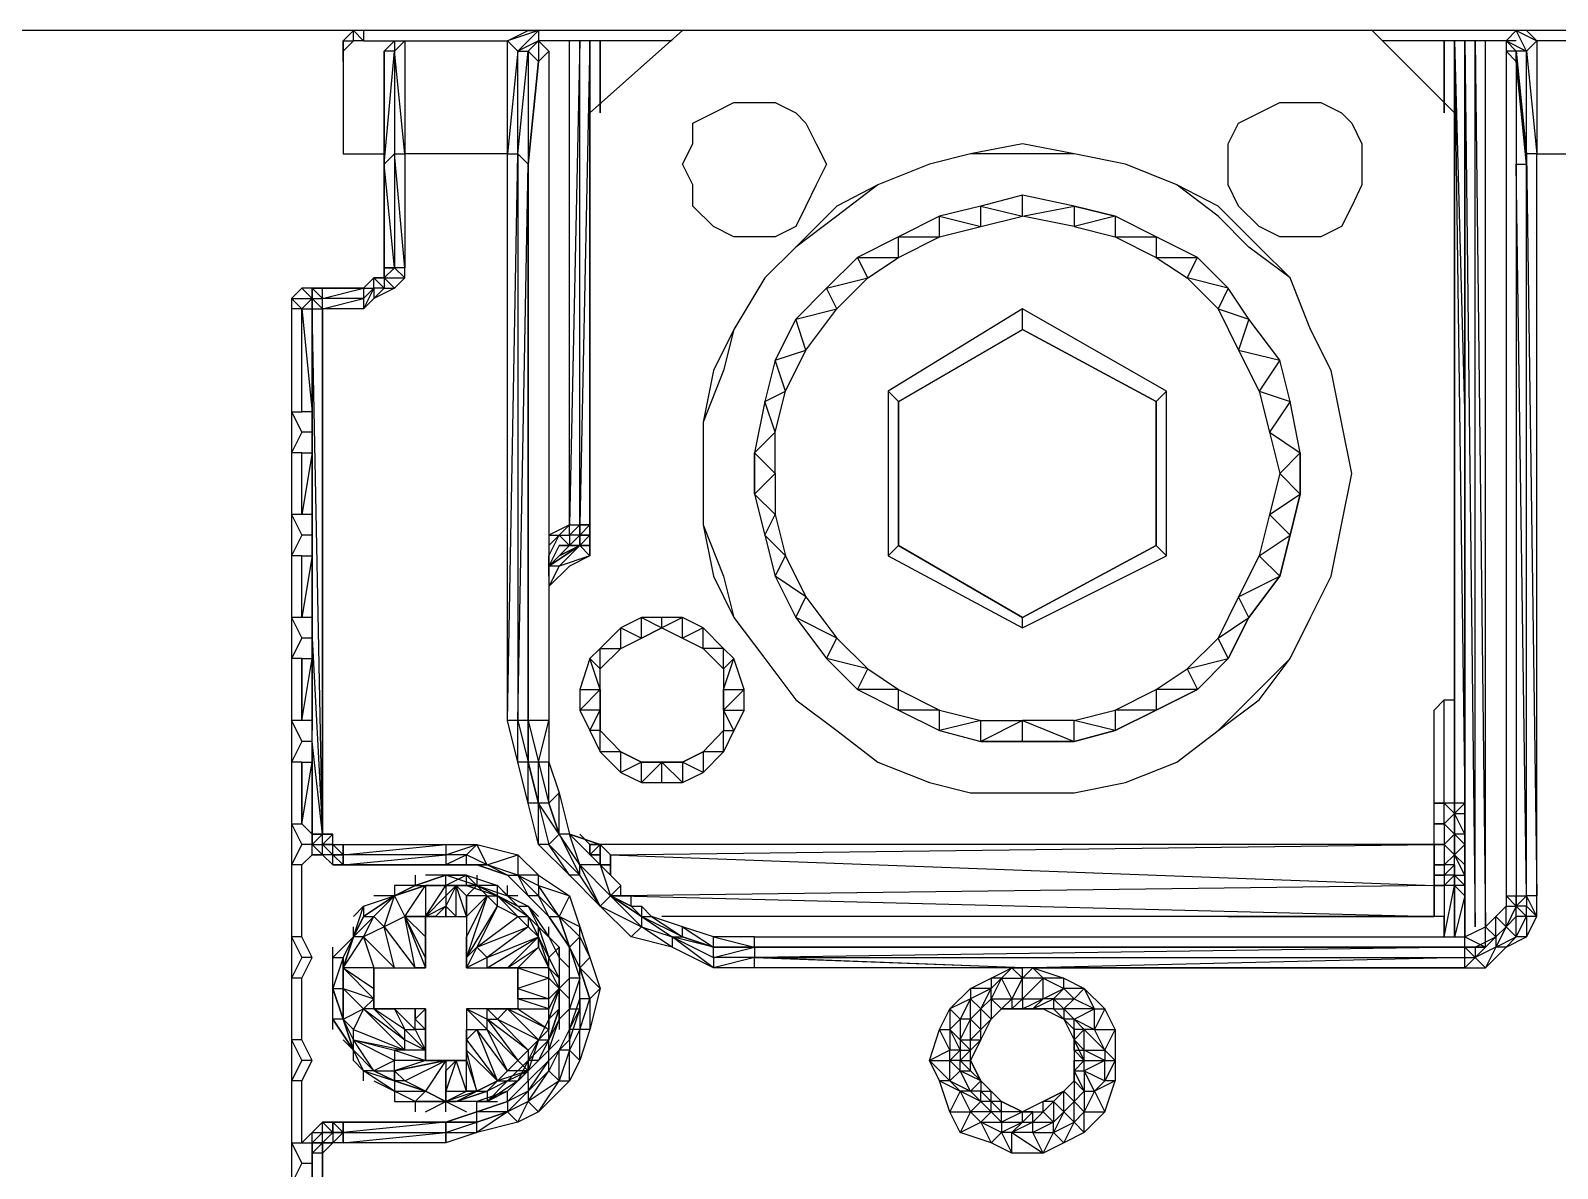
# Model space of a CAD drawing. Header units: millimetres. Extents: x 0 to 3881, y 0 to 2744.
# Drawn here: x 1731.34 to 1767.8, y 2076.06 to 2103.23 of the extents above; entities that cross this region are included whole.
import ezdxf

# ---------------------------------------------------------------- set-up
doc = ezdxf.new("R2010")
doc.units = ezdxf.units.MM

# ---------------------------------------------------------------- blocks, each defined once
blk = doc.blocks.new('A$C147918ED')
at = {"flags": 128}
for points in [[(3.93, 165), (1.719, 165), (1.474, 165), (1.228, 164.754), (1.228, 164.509)], [(5.649, 165), (1.719, 165), (1.719, 164.754), (2.702, 164.754), (5.158, 164.754)], [(7.614, 145.321), (27.279, 144.584), (27.279, 145.567), (27.279, 148.529), (27.279, 148.775), (27.524, 149.02), (27.77, 149.02), (27.77, 163.035), (25.805, 165), (9.334, 165), (7.123, 163.035), (7.123, 152.459), (6.632, 152.213)], [(27.279, 145.567), (27.279, 148.529), (27.279, 148.775), (27.524, 149.02), (27.77, 149.02), (27.77, 163.035), (25.805, 165), (9.334, 165), (7.123, 163.035), (7.123, 152.459), (6.632, 152.213)], [(33.419, 165), (29.489, 165), (29.244, 165), (28.998, 164.754), (28.998, 164.509)], [(29.735, 164.754), (29.489, 165)], [(1.228, 164.509), (1.228, 164.263), (1.228, 162.053), (2.211, 162.053)], [(2.211, 164.509), (2.456, 164.754), (2.702, 164.754)], [(18.927, 138.69), (18.436, 138.444), (17.945, 138.198), (17.194, 138.198), (16.702, 138.444), (15.966, 138.69), (15.72, 139.181), (15.474, 139.918), (15.229, 140.409), (15.474, 141.146), (15.72, 141.637), (16.211, 142.128), (16.702, 142.374), (17.194, 142.62), (11.053, 142.62), (10.071, 142.62), (9.088, 143.111), (8.106, 143.356), (7.369, 144.093), (6.632, 144.83), (5.895, 145.567), (5.649, 146.549), (5.404, 147.532), (5.158, 148.529), (5.158, 162.053), (2.702, 162.053), (2.456, 164.509), (2.702, 164.754), (2.702, 162.053), (2.702, 159.336), (2.456, 162.053), (2.456, 159.336), (2.211, 159.336)], [(2.211, 164.509), (2.211, 164.263)], [(5.158, 162.053), (5.404, 162.053), (5.404, 164.509), (5.649, 164.509), (5.895, 164.754), (5.895, 164.263), (6.141, 164.509), (5.895, 164.754)], [(6.141, 164.509), (6.141, 148.529), (6.141, 147.532), (6.386, 146.795), (6.632, 145.813), (7.369, 145.076), (6.878, 145.076), (6.632, 145.813), (6.386, 145.813), (6.386, 146.795), (6.141, 146.549), (6.141, 147.532), (5.895, 147.532), (6.141, 148.529), (5.649, 148.529), (5.895, 147.532), (5.649, 147.532), (5.895, 146.549), (5.895, 147.532), (6.141, 146.549), (5.895, 146.549), (6.141, 145.567), (6.386, 145.813), (6.141, 146.549), (6.386, 145.813), (5.895, 146.549), (6.141, 145.567), (5.895, 145.567), (5.895, 146.549), (5.649, 147.532)], [(5.895, 164.263), (5.649, 164.509)], [(9.088, 164.754), (7.369, 164.754), (7.123, 164.754), (6.878, 164.754), (6.632, 164.754), (5.895, 164.754)], [(6.386, 152.95), (6.632, 152.95), (6.632, 153.196), (6.632, 164.754)], [(7.369, 163.281), (7.369, 164.754), (7.369, 163.035)], [(29.244, 164.754), (28.507, 164.754), (28.261, 164.754), (28.015, 164.754), (27.77, 164.754), (27.524, 164.754), (26.05, 164.754)], [(27.77, 149.02), (27.77, 146.549), (27.524, 146.549), (27.77, 146.304), (27.77, 146.549), (27.77, 164.754), (28.015, 155.652)], [(27.77, 161.07), (27.77, 164.754), (27.77, 146.549), (27.77, 149.02)], [(28.015, 164.754), (28.261, 143.602), (28.261, 164.754), (28.507, 143.602), (28.507, 164.754)], [(28.015, 155.652), (28.015, 164.754)], [(29.244, 164.263), (28.998, 164.509), (28.998, 144.339), (29.244, 144.339), (29.489, 144.339), (29.244, 161.807), (29.489, 161.807), (29.244, 164.263), (29.244, 161.807), (29.244, 144.339)], [(29.244, 164.263), (29.244, 164.509), (28.998, 164.509)], [(1.228, 164.263), (1.228, 162.053), (2.211, 162.053)], [(2.456, 162.053), (2.702, 162.053)], [(5.649, 147.532), (5.895, 146.549), (5.649, 146.549), (5.649, 147.532), (5.649, 148.529), (5.404, 148.529), (5.649, 147.532), (5.404, 147.532), (5.404, 148.529), (5.158, 148.529), (5.404, 162.053), (5.404, 148.529), (5.649, 161.807), (5.649, 148.529), (5.649, 161.807)], [(9.825, 153.196), (10.316, 151.968), (10.562, 150.985), (11.299, 150.003), (12.036, 149.02), (13.018, 148.283), (14.001, 147.532), (15.229, 147.041), (16.211, 146.795), (17.454, 146.795), (18.682, 146.795), (19.91, 147.041), (21.138, 147.532), (22.121, 148.283), (22.857, 149.02), (23.84, 150.003), (24.331, 150.985), (24.822, 151.968), (25.068, 153.196), (25.314, 154.424), (25.068, 155.652), (24.822, 156.88), (24.331, 157.863), (23.84, 159.091), (22.857, 159.827), (22.121, 160.564), (21.138, 161.316), (19.91, 161.807), (18.682, 162.053), (17.454, 162.053), (16.211, 162.053), (15.229, 161.807), (14.001, 161.316), (13.018, 160.564), (12.036, 159.827), (11.299, 159.091), (10.562, 157.863), (10.316, 156.88), (9.825, 155.652)], [(29.735, 143.848), (29.735, 144.339), (29.735, 162.053)], [(2.211, 159.091), (2.456, 159.336), (2.211, 161.807)], [(28.015, 142.865), (28.261, 142.865), (28.015, 142.62), (28.507, 142.62), (28.998, 143.111), (29.489, 143.356), (29.735, 143.848), (29.489, 143.848), (29.489, 144.093), (29.244, 144.093), (29.489, 144.339), (29.489, 161.807)], [(18.682, 160.81), (19.664, 160.564), (18.682, 160.319), (19.664, 160.073), (20.647, 159.582), (21.384, 159.091), (21.629, 159.582), (22.366, 158.845), (21.384, 159.091), (22.121, 158.354), (22.612, 157.371), (23.103, 156.389), (23.349, 155.406), (23.594, 154.424), (23.349, 153.441), (23.103, 152.459), (22.612, 151.476), (22.121, 150.494), (21.384, 149.757), (22.366, 150.003), (22.121, 150.494), (22.857, 150.985), (22.612, 151.476), (23.594, 151.968), (23.103, 152.459), (23.84, 152.95), (23.349, 153.441), (24.086, 153.933), (23.594, 154.424), (24.086, 154.915), (24.086, 153.933), (23.84, 152.95), (23.594, 151.968), (22.857, 150.985), (22.366, 150.003), (21.629, 149.266), (20.647, 148.775), (19.664, 148.283), (18.682, 148.023), (17.454, 148.023), (16.457, 148.023)], [(18.682, 160.81), (17.454, 161.07)], [(11.053, 153.933), (11.053, 154.915), (11.544, 154.424), (11.544, 155.406), (11.79, 156.389), (12.281, 157.371), (13.018, 158.354), (13.755, 159.091), (14.492, 159.582), (15.474, 160.073), (16.457, 160.319), (17.454, 160.564)], [(0.737, 158.354), (0.737, 158.599), (0.737, 158.845), (1.719, 158.845), (1.965, 159.091), (2.211, 159.091), (2.211, 159.336)], [(7.123, 159.582), (7.123, 153.196), (7.123, 152.95)], [(1.719, 158.845), (1.965, 158.845), (1.965, 158.599), (2.211, 158.845), (1.965, 159.091), (2.211, 159.091), (1.965, 159.091), (2.211, 159.091), (2.211, 158.845), (2.456, 158.845), (1.965, 158.599), (1.719, 158.354)], [(2.211, 159.091), (2.211, 158.845), (1.965, 158.845), (1.965, 159.091)], [(0.491, 158.845), (0.246, 158.845), (0, 158.599), (0, 158.354), (0, 136.479)], [(0.491, 158.354), (0.491, 155.898), (0.246, 155.898), (0.246, 158.354), (0.491, 155.898), (0.491, 158.354), (0.737, 158.354), (0.491, 158.599), (0.491, 158.845), (0.491, 158.599), (0.491, 158.845), (0.737, 158.845)], [(0.491, 158.599), (0.737, 158.599), (0.491, 158.845)], [(1.719, 158.599), (1.965, 158.845), (1.719, 158.354)], [(0, 158.354), (0, 155.898), (0.246, 155.406), (0, 154.915), (0, 153.441), (0.246, 152.95), (0, 152.459), (0, 150.985), (0.246, 150.494), (0, 150.003), (0, 148.529), (0.246, 148.023), (0, 147.532), (0, 146.058), (0.246, 145.567), (0, 145.076), (0, 143.356), (0.246, 142.865), (0, 142.374), (0, 140.9), (0.246, 140.409), (0, 139.918), (0, 138.444), (0.246, 137.953), (0, 137.461)], [(0, 155.898), (0.246, 155.898), (0.246, 158.354), (0, 158.354)], [(0.491, 155.406), (0.491, 158.354), (0.491, 152.95), (0.491, 155.406), (0.491, 153.196)], [(20.892, 152.459), (20.892, 156.389), (17.454, 158.354), (14.246, 156.389), (14.246, 152.459), (17.454, 150.739), (20.892, 152.459), (20.647, 152.704), (17.454, 150.985)], [(20.647, 156.143), (17.454, 157.863), (17.454, 158.354)], [(14.492, 156.143), (17.454, 157.863), (20.647, 156.143)], [(14.246, 152.459), (14.492, 152.704), (14.492, 156.143), (14.246, 156.389)], [(17.454, 150.739), (17.454, 150.985), (14.492, 152.704), (14.492, 156.143), (14.492, 152.704), (17.454, 150.985), (20.647, 152.704)], [(20.647, 156.143), (20.892, 156.389)], [(0.491, 155.406), (0.491, 155.652), (0.491, 155.898)], [(0.246, 154.915), (0.491, 154.915), (0.491, 155.161), (0.491, 155.406), (0.246, 155.406)], [(9.825, 155.652), (9.825, 154.424), (9.825, 153.196)], [(0.246, 153.441), (0.246, 154.915), (0, 154.915)], [(0.491, 153.441), (0.491, 154.915), (0.246, 153.441), (0.246, 154.915)], [(24.086, 153.933), (24.086, 154.915)], [(11.053, 153.933), (11.299, 152.95)], [(0.491, 152.95), (0.491, 153.196), (0.491, 153.441), (0.246, 153.441), (0, 153.441)], [(6.878, 152.704), (7.123, 152.95), (7.123, 153.196)], [(0.491, 150.003), (0.491, 148.283), (0.491, 150.494), (0.491, 152.95), (0.491, 150.739), (0.491, 152.704), (0.491, 150.985), (0.491, 152.459), (0.246, 150.985), (0.246, 152.459)], [(0.246, 152.459), (0.491, 152.459), (0.491, 152.704), (0.491, 152.95), (0.246, 152.95)], [(6.878, 152.704), (7.123, 152.704), (7.123, 152.95), (6.878, 152.704), (7.123, 152.459), (6.386, 152.213), (6.141, 151.722)], [(6.878, 152.704), (6.878, 152.95), (6.632, 152.704), (6.878, 152.704), (6.386, 152.704), (6.632, 152.704), (6.141, 152.213), (6.141, 152.459), (6.386, 152.95)], [(6.878, 152.704), (6.386, 152.459), (6.878, 152.704), (6.386, 152.704), (6.141, 152.213), (6.141, 152.459), (6.386, 152.95), (6.141, 152.704)], [(6.878, 152.704), (6.878, 152.95), (6.632, 152.95), (6.632, 152.704), (6.386, 152.95)], [(11.299, 152.95), (11.544, 151.968)], [(0.246, 150.985), (0.246, 152.459), (0, 152.459)], [(11.544, 151.968), (12.036, 150.985)], [(0.491, 147.778), (0.491, 145.813), (0.491, 148.023), (0.491, 150.494), (0.491, 150.739), (0.491, 150.985), (0.246, 150.985), (0, 150.985)], [(10.807, 148.775), (10.807, 149.266), (10.316, 148.775), (10.316, 149.266), (10.807, 149.266), (10.562, 150.003), (10.316, 150.248), (9.825, 150.739), (9.334, 150.985), (8.843, 150.985), (8.351, 150.985), (7.86, 150.739), (7.369, 150.248), (7.123, 150.003), (6.878, 149.266), (6.878, 148.775), (7.123, 148.283), (7.369, 147.778), (7.86, 147.286), (8.351, 147.041), (8.843, 147.041), (9.334, 147.041), (9.825, 147.286), (9.334, 147.532), (9.825, 147.778), (9.825, 147.286), (10.316, 147.778), (9.825, 147.778), (10.316, 148.283)], [(8.843, 150.739), (8.843, 150.985)], [(12.036, 150.985), (12.772, 150.003)], [(6.878, 149.266), (7.369, 149.266), (7.123, 150.003), (7.369, 149.757), (7.369, 150.248), (7.86, 150.248), (7.86, 150.739), (8.351, 150.494)], [(0.246, 150.003), (0.491, 150.003), (0.491, 150.248), (0.491, 150.494), (0.246, 150.494)], [(0.246, 150.003), (0.246, 148.529), (0.491, 150.003), (0.491, 148.529), (0.491, 150.003), (0.491, 148.283), (0.491, 150.248)], [(7.369, 149.266), (7.369, 149.757), (7.86, 150.248), (8.351, 150.494)], [(0.246, 148.529), (0.246, 150.003), (0, 150.003)], [(12.772, 150.003), (13.509, 149.266)], [(13.509, 149.266), (14.492, 148.775)], [(10.316, 148.775), (10.316, 148.283)], [(14.492, 148.775), (15.474, 148.283)], [(27.524, 146.549), (27.524, 149.02)], [(0.491, 145.813), (0.737, 145.813), (0.491, 148.023), (0.491, 148.283), (0.491, 148.529), (0.246, 148.529), (0, 148.529)], [(17.454, 148.023), (17.454, 148.529)], [(15.474, 148.283), (16.457, 148.023)], [(0.246, 147.532), (0.491, 147.532), (0.491, 147.778), (0.491, 148.023), (0.246, 148.023)], [(0.246, 146.058), (0.246, 147.532), (0, 147.532)], [(0.246, 147.532), (0.246, 146.058), (0.491, 147.532)], [(8.843, 147.041), (8.843, 147.532)], [(27.279, 146.058), (27.524, 146.058), (27.279, 146.058), (27.524, 146.058), (27.524, 146.549), (27.279, 146.549)], [(27.524, 146.058), (27.524, 145.567), (27.279, 145.567), (27.524, 145.567), (27.524, 145.076), (27.279, 145.076), (27.524, 145.076), (27.524, 144.83), (27.279, 144.83), (27.524, 144.83), (27.524, 144.584), (27.279, 144.584), (27.524, 144.584), (27.77, 144.83), (27.524, 144.83), (27.77, 145.076), (27.524, 145.076), (27.77, 145.321), (27.524, 145.567), (27.77, 145.813), (27.524, 146.058), (27.77, 146.304), (27.77, 145.813), (27.77, 145.321), (28.015, 145.567), (28.015, 145.813), (27.77, 146.304), (28.015, 146.304), (28.015, 146.549), (28.015, 146.304), (28.015, 145.813), (27.77, 145.813), (28.015, 145.567), (28.015, 145.076)], [(27.77, 144.584), (27.77, 144.83), (27.77, 145.321), (27.77, 145.813), (27.77, 146.304), (27.77, 146.549), (27.77, 146.304), (28.015, 146.549)], [(0, 146.058), (0.246, 146.058), (0.491, 145.813), (0.491, 145.567), (0.737, 145.567), (0.737, 145.813), (0.491, 145.813)], [(0.246, 143.356), (0.246, 145.076), (0.491, 145.321), (0.491, 145.567), (0.246, 145.567)], [(0.491, 145.813), (0.737, 145.813)], [(0.737, 145.321), (0.737, 145.567)], [(0.983, 145.321), (1.228, 145.076), (0.983, 145.076), (1.228, 145.076), (0.983, 145.321), (0.737, 145.567)], [(0.737, 145.567), (0.983, 145.567), (1.228, 145.567), (3.684, 145.567), (4.421, 145.567), (5.404, 145.321), (5.895, 144.83), (6.632, 144.339), (6.878, 143.602), (7.123, 142.865), (7.369, 142.128), (7.123, 141.146), (6.878, 140.409), (6.878, 141.146), (6.632, 140.655), (6.386, 140.655), (6.632, 141.146), (6.632, 140.655), (6.878, 140.409), (6.632, 139.918), (5.895, 139.181), (5.404, 138.935), (4.421, 138.69), (3.684, 138.444), (1.228, 138.444), (0.983, 138.444), (0.737, 138.444)], [(0.983, 145.567), (0.983, 145.813)], [(1.228, 145.076), (1.228, 145.321), (0.983, 145.567)], [(1.228, 145.321), (1.228, 145.567)], [(4.667, 145.076), (4.421, 145.567)], [(8.351, 143.848), (7.614, 144.339), (6.878, 145.076), (6.386, 145.813)], [(7.369, 145.567), (6.632, 145.813), (7.369, 145.567), (7.614, 145.321)], [(7.123, 145.567), (6.878, 145.813)], [(7.123, 145.567), (7.369, 145.567)], [(7.369, 145.567), (7.123, 145.567), (7.369, 145.567), (7.123, 145.321)], [(7.369, 145.076), (7.369, 145.321), (7.123, 145.321), (7.369, 145.321), (7.369, 145.567)], [(0.983, 145.076), (0.737, 145.321)], [(4.176, 145.076), (4.176, 145.321), (3.684, 145.076)], [(4.667, 145.076), (4.176, 145.321)], [(27.77, 144.83), (27.77, 145.076), (27.77, 145.321)], [(0.246, 145.076), (0, 145.076)], [(2.948, 144.83), (2.948, 144.584), (3.684, 144.83), (3.193, 144.83)], [(4.421, 144.83), (4.421, 144.584), (3.684, 144.83), (4.176, 144.83), (4.421, 144.584)], [(4.176, 144.83), (3.684, 144.83), (4.176, 144.83), (3.684, 144.584), (4.176, 144.584), (4.176, 144.83), (4.913, 144.584), (4.421, 144.584), (5.158, 144.339), (5.158, 144.584)], [(3.684, 138.935), (4.421, 139.181), (5.158, 139.426), (5.649, 139.918), (6.141, 140.409), (6.632, 140.9), (6.632, 141.637), (6.632, 142.374), (6.632, 143.111), (6.141, 143.848), (5.649, 144.339), (5.158, 144.83)], [(6.878, 143.356), (7.123, 142.865), (6.878, 142.62), (7.123, 141.883), (6.878, 142.62), (7.369, 142.128), (7.123, 141.883), (7.123, 141.146), (6.878, 141.146), (7.123, 141.883), (6.878, 141.883), (6.878, 142.62), (6.878, 143.356), (6.878, 143.602), (6.386, 143.848), (6.632, 143.111), (6.141, 143.848), (6.386, 143.848), (5.895, 144.339), (6.386, 143.848), (5.895, 144.584), (5.895, 144.83), (5.404, 144.83), (5.649, 144.339), (5.158, 144.83), (5.404, 144.83), (4.667, 145.076)], [(6.141, 140.163), (6.386, 139.918), (6.632, 139.918), (6.632, 140.655), (6.386, 139.918), (6.386, 140.655), (6.141, 140.163), (6.141, 140.409), (6.386, 140.655), (6.632, 140.9), (6.632, 141.146), (6.878, 141.637), (6.878, 141.883), (6.878, 142.374), (6.632, 142.374), (6.632, 143.111), (6.141, 143.848), (5.649, 144.339), (5.158, 144.83)], [(7.369, 144.093), (6.878, 144.83)], [(1.719, 143.356), (2.456, 142.62), (2.948, 142.62), (2.702, 143.848), (3.193, 144.584), (3.193, 143.848), (2.702, 143.848), (3.193, 143.848), (3.193, 143.356)], [(3.193, 143.848), (3.684, 144.339), (3.684, 144.093), (3.684, 143.848), (3.93, 143.848), (4.176, 143.848), (3.93, 144.584), (4.176, 144.339), (4.176, 143.848), (4.176, 144.339), (4.421, 144.584), (4.667, 144.339), (4.913, 144.339), (5.649, 143.848), (5.404, 144.093)], [(3.193, 143.848), (3.684, 144.584), (3.684, 144.339), (3.93, 144.584)], [(3.684, 144.584), (3.93, 144.584), (4.421, 144.584)], [(4.913, 144.584), (4.421, 144.584)], [(5.895, 144.584), (6.632, 144.339), (6.386, 143.848)], [(7.86, 144.339), (7.86, 144.584)], [(28.015, 144.584), (27.77, 144.584)], [(28.015, 144.339), (27.77, 144.584)], [(1.228, 143.111), (1.474, 143.356), (1.719, 144.093), (1.474, 143.848)], [(1.719, 144.093), (2.456, 144.339), (1.965, 144.339)], [(1.719, 143.356), (1.965, 142.62), (2.456, 142.62), (2.211, 143.602), (2.456, 144.339), (2.702, 143.848), (2.211, 143.602), (2.948, 142.62)], [(3.439, 143.848), (3.684, 143.848), (3.684, 144.093)], [(4.421, 143.111), (4.176, 142.865), (4.421, 143.111), (4.176, 142.62), (4.176, 142.865), (4.913, 144.093), (4.667, 144.339), (4.176, 142.865), (4.176, 143.356), (4.667, 144.339), (4.176, 143.848), (4.176, 143.356)], [(4.667, 144.339), (4.176, 144.339)], [(4.913, 144.093), (4.913, 144.339), (5.404, 143.848), (5.649, 143.848), (5.649, 143.602), (5.895, 143.356), (5.895, 143.111), (6.141, 142.62)], [(5.404, 144.339), (5.158, 144.339), (5.649, 144.093), (5.895, 143.848)], [(5.404, 144.093), (5.895, 143.602), (5.649, 143.848), (5.895, 143.356), (5.895, 143.602), (6.141, 143.356), (6.386, 143.111), (6.386, 142.865), (6.386, 142.374), (6.386, 142.128), (6.386, 141.637), (6.141, 140.9), (6.386, 141.637), (6.141, 141.391), (6.141, 141.146), (5.895, 140.9), (5.649, 140.655), (5.649, 140.163), (5.404, 140.409)], [(5.649, 144.093), (6.141, 143.356), (6.141, 143.602)], [(8.351, 143.848), (8.106, 144.093), (7.614, 144.339)], [(8.351, 143.848), (8.597, 143.848), (8.351, 144.093)], [(28.015, 143.356), (28.015, 144.339), (27.77, 143.356)], [(29.244, 143.848), (29.244, 144.093), (29.244, 144.339), (29.244, 144.093), (28.998, 143.602), (28.752, 143.356), (28.507, 143.111)], [(1.965, 141.637), (1.965, 141.883), (1.965, 142.128), (1.965, 142.62), (2.456, 142.62), (2.948, 142.62), (3.193, 142.62), (3.193, 143.848), (3.439, 143.848), (3.684, 143.848), (3.93, 143.848), (4.176, 143.848), (4.176, 143.356), (4.176, 142.865), (4.176, 142.62), (4.667, 142.62), (5.158, 142.62), (5.404, 142.62), (5.404, 142.128), (5.404, 141.883), (5.404, 141.637), (5.158, 141.637), (4.667, 141.637), (4.176, 141.637), (4.176, 141.146)], [(3.193, 142.62), (3.193, 142.865), (3.193, 143.356), (3.193, 143.848), (3.193, 142.62), (3.193, 142.865), (3.193, 143.356), (2.702, 143.848)], [(6.141, 141.637), (6.141, 141.883), (5.404, 141.883), (5.404, 142.128), (6.141, 141.883), (6.141, 142.374), (5.404, 142.128), (5.404, 142.62), (6.141, 142.374), (6.141, 142.62), (5.895, 143.111), (5.404, 142.62), (5.158, 142.62), (5.895, 143.111), (5.895, 143.356), (5.158, 142.62), (4.667, 142.62), (5.895, 143.356), (5.649, 143.602), (5.404, 143.848)], [(6.141, 143.848), (6.632, 143.111)], [(27.524, 143.848), (8.843, 143.848)], [(11.053, 143.356), (10.071, 143.356), (9.334, 143.602), (10.071, 143.111), (10.071, 143.356), (11.053, 143.111), (11.053, 143.356), (14.983, 143.356), (15.229, 143.356), (15.474, 143.356), (15.72, 143.356), (16.211, 143.356), (16.457, 143.356), (18.436, 143.356), (18.927, 143.356), (19.419, 143.356), (19.664, 143.356), (19.91, 143.356), (27.033, 143.356), (28.015, 143.356), (28.507, 143.602), (28.752, 143.848)], [(22.366, 143.848), (27.279, 143.848)], [(28.015, 143.111), (28.015, 143.356), (28.507, 143.111), (28.507, 143.602), (28.752, 143.356), (28.752, 143.848)], [(28.752, 143.356), (28.998, 143.602), (28.752, 143.111), (29.244, 143.356), (29.244, 143.848), (28.998, 143.602), (29.244, 143.356), (28.998, 143.111), (28.752, 143.111), (28.261, 142.865)], [(0.491, 142.865), (0.246, 143.356), (0, 143.356)], [(0.983, 142.62), (0.983, 142.865), (1.474, 143.356), (1.474, 143.602)], [(1.228, 142.128), (1.228, 142.62), (1.228, 142.865), (1.474, 143.356)], [(1.474, 143.356), (1.228, 142.62)], [(1.228, 142.62), (1.719, 143.356), (1.474, 143.356)], [(4.421, 143.111), (5.649, 143.602), (4.667, 142.865)], [(4.667, 142.62), (4.667, 142.865), (5.895, 143.356)], [(28.261, 143.111), (28.752, 143.356), (28.507, 143.111)], [(0.983, 141.883), (0.983, 142.128), (0.983, 142.865), (0.983, 143.111)], [(4.667, 142.865), (4.421, 143.111)], [(6.386, 143.111), (6.386, 142.374), (6.141, 142.865), (6.386, 142.374), (6.141, 142.62), (5.404, 142.62)], [(0.246, 142.374), (0.491, 142.865), (0.246, 142.865)], [(1.965, 141.883), (1.965, 141.637), (1.965, 141.883), (1.965, 142.128), (1.965, 142.62), (1.228, 142.62)], [(6.632, 142.62), (6.386, 142.865), (6.386, 142.128), (6.632, 142.374)], [(17.194, 142.62), (17.454, 142.62), (11.053, 142.62), (11.053, 142.865), (10.071, 142.62)], [(16.948, 141.637), (17.194, 141.883), (16.948, 142.374), (17.454, 142.374), (17.194, 141.883), (17.454, 141.883), (17.454, 141.637), (17.194, 141.637), (17.454, 141.883), (17.454, 142.374), (17.194, 142.62), (16.948, 142.374), (16.702, 141.883), (16.702, 142.128), (16.948, 142.374), (16.702, 142.374), (16.702, 142.128), (16.211, 142.128), (16.211, 141.883), (15.72, 141.637), (15.72, 141.146), (15.966, 140.655), (15.966, 140.409), (15.72, 140.409), (15.966, 140.655), (15.72, 140.655)], [(17.454, 142.374), (17.454, 142.62)], [(28.015, 142.865), (17.699, 142.62), (18.436, 142.374), (18.927, 142.128), (19.419, 141.637)], [(17.945, 142.374), (17.699, 142.62)], [(28.015, 142.62), (28.015, 142.865)], [(0.246, 140.9), (0.246, 142.374), (0, 142.374)], [(1.965, 139.918), (2.456, 139.672), (1.719, 140.163), (1.474, 140.655), (0.983, 141.391), (0.983, 142.128), (0.983, 142.374)], [(6.141, 141.883), (6.386, 142.128), (6.141, 141.391), (6.141, 141.637), (6.386, 142.128)], [(6.632, 141.637), (6.386, 141.391), (6.386, 142.128), (6.632, 141.883)], [(16.211, 140.655), (16.211, 140.9), (16.211, 141.391), (16.211, 141.883), (15.966, 141.391), (15.966, 140.9), (16.211, 140.9), (16.457, 140.9), (16.211, 140.409), (16.211, 140.655), (16.457, 140.9), (16.457, 141.146), (16.457, 141.637), (16.702, 142.128), (16.211, 141.883), (16.457, 141.637), (16.211, 141.391), (16.457, 141.146), (16.211, 140.9)], [(18.682, 141.883), (19.173, 141.637), (18.436, 141.637), (18.682, 141.391), (18.436, 141.391), (18.682, 141.146), (18.682, 141.391), (19.173, 141.637), (18.927, 142.128)], [(0.983, 141.146), (0.983, 141.391), (0.983, 141.637)], [(1.474, 140.9), (2.702, 140.655), (1.719, 141.637)], [(2.702, 140.9), (3.193, 140.655), (2.702, 140.655), (2.702, 140.9), (2.702, 141.146), (1.965, 141.637), (2.456, 141.637), (2.702, 141.146), (2.948, 141.146), (3.193, 140.655), (2.702, 141.146)], [(3.193, 140.409), (3.193, 140.655), (3.193, 141.146), (3.193, 141.637), (2.948, 141.637), (2.456, 141.637), (1.965, 141.637)], [(3.193, 140.655), (3.193, 141.146), (2.948, 141.146), (2.948, 141.391), (3.193, 141.146), (3.193, 141.637), (3.193, 140.409), (3.193, 140.655), (2.456, 140.655)], [(3.193, 141.637), (3.193, 140.409), (3.439, 140.409), (3.684, 140.409), (3.93, 140.409), (4.176, 140.409), (4.176, 140.655)], [(4.667, 141.391), (4.913, 141.391), (4.667, 141.637), (5.158, 141.637), (4.913, 141.391)], [(5.158, 141.637), (5.404, 141.637), (6.141, 141.146), (6.141, 141.637)], [(6.878, 141.637), (6.632, 140.9), (6.141, 140.409)], [(15.72, 141.637), (15.966, 141.391), (15.72, 141.146), (15.966, 140.9), (15.966, 140.655), (16.211, 140.655), (15.966, 140.9), (16.211, 141.391), (15.966, 141.391)], [(17.454, 141.637), (17.945, 141.637), (17.699, 141.637)], [(18.927, 140.409), (18.927, 140.655), (18.927, 141.146), (18.682, 141.391), (19.173, 141.146), (19.173, 141.637), (19.419, 141.637), (19.173, 141.146), (19.664, 141.146), (19.664, 140.409), (19.419, 139.918)], [(18.682, 140.163), (18.927, 140.409), (19.419, 140.409), (19.664, 140.409), (19.419, 140.655), (19.664, 141.146), (19.419, 141.637)], [(1.474, 140.655), (1.474, 140.9), (1.228, 141.391)], [(3.684, 139.426), (3.193, 139.672), (2.456, 139.918), (1.965, 140.163), (1.474, 140.9), (1.474, 141.146), (2.702, 140.655), (2.456, 140.655), (3.193, 140.409), (2.456, 140.409)], [(4.176, 140.655), (4.176, 140.9), (4.913, 139.918), (4.421, 141.146), (4.667, 141.146)], [(5.895, 140.409), (6.141, 140.655), (6.141, 140.9), (6.141, 141.391), (5.895, 140.9), (6.141, 140.9), (5.649, 140.409), (5.895, 140.9), (5.649, 140.163), (5.158, 140.163), (4.913, 139.918), (5.158, 140.163), (4.421, 141.146)], [(4.667, 141.146), (4.667, 141.391)], [(6.386, 140.9), (6.141, 140.655), (6.386, 141.391), (6.386, 141.146)], [(16.457, 140.9), (16.702, 141.391), (16.457, 141.146), (16.702, 141.391)], [(18.436, 141.391), (18.682, 140.9), (18.682, 141.146)], [(0.491, 140.409), (0.246, 140.9), (0, 140.9)], [(1.719, 139.918), (1.719, 140.163), (1.474, 140.409), (1.474, 140.655), (1.228, 140.9)], [(18.682, 140.655), (18.682, 140.9)], [(0.246, 139.918), (0.491, 140.409), (0.246, 140.409)], [(3.684, 140.409), (2.456, 140.163), (3.684, 140.409), (3.193, 140.409), (2.456, 140.163), (2.456, 139.918)], [(5.649, 139.918), (5.649, 140.163), (5.158, 139.672), (5.404, 139.918), (4.667, 139.426), (5.158, 139.918), (5.404, 139.918), (5.158, 139.672), (4.667, 139.426), (3.93, 139.426), (4.667, 139.672), (4.667, 139.426), (4.421, 139.426), (3.93, 139.426), (3.684, 139.426), (4.176, 139.672), (4.421, 139.672), (4.176, 139.672), (4.176, 140.409), (4.421, 139.672), (4.913, 139.918)], [(3.684, 140.409), (3.684, 140.163), (3.684, 139.672), (3.684, 139.426), (3.684, 139.672), (4.176, 139.672), (3.93, 140.409), (3.684, 140.409), (3.684, 140.163), (3.93, 140.409), (3.684, 139.672), (3.684, 140.163)], [(5.649, 140.163), (5.649, 140.409), (5.158, 139.918), (5.649, 140.163), (4.913, 139.918), (5.158, 139.918), (4.667, 139.672), (4.913, 139.918), (4.421, 139.672), (4.667, 139.672), (3.93, 139.426)], [(4.176, 139.672), (4.176, 140.409), (3.93, 140.409)], [(4.176, 140.655), (4.176, 140.409)], [(6.141, 140.409), (6.141, 140.655), (5.649, 140.163)], [(15.229, 140.409), (15.72, 139.918), (15.474, 139.918), (15.966, 139.672), (15.72, 139.181), (16.211, 139.181), (15.966, 138.69), (16.457, 138.935), (16.702, 138.444), (16.948, 138.69), (16.457, 138.935), (16.948, 138.935), (16.948, 138.69)], [(16.457, 139.426), (16.457, 139.672), (16.211, 139.672), (16.457, 139.918), (15.966, 140.163), (16.211, 140.163), (16.211, 140.409)], [(16.457, 139.426), (16.211, 139.672), (15.966, 140.163), (15.966, 140.409), (16.211, 140.163), (16.457, 139.918), (16.457, 139.672), (16.702, 139.426), (16.702, 139.672), (16.948, 139.426), (16.702, 139.426), (16.948, 139.181), (16.702, 139.181), (16.948, 138.935), (16.948, 139.181), (16.948, 139.426), (17.454, 139.181), (16.948, 139.181)], [(16.211, 140.163), (16.457, 139.918), (16.211, 140.409), (16.457, 139.918), (16.457, 139.672), (16.702, 139.672), (16.457, 139.918)], [(19.173, 139.672), (18.927, 140.163), (18.927, 140.409), (18.682, 140.163), (18.927, 140.163), (18.927, 139.672), (19.173, 139.672), (18.927, 139.181), (19.419, 139.181), (18.927, 138.69)], [(19.664, 140.409), (19.664, 139.918), (19.419, 139.918), (19.419, 140.409), (18.927, 140.163), (19.419, 139.918), (19.173, 139.672)], [(5.649, 140.163), (5.404, 139.918)], [(0.246, 138.444), (0.246, 139.918), (0, 139.918)], [(5.158, 139.426), (5.158, 139.672), (4.421, 139.426), (4.913, 139.426)], [(5.649, 139.672), (5.158, 139.426)], [(17.699, 139.181), (17.945, 139.181), (17.699, 138.935), (18.191, 138.935), (17.945, 139.181), (18.191, 139.426), (17.945, 139.426), (18.436, 139.672), (18.191, 139.426), (18.191, 138.935), (18.436, 139.181), (18.191, 139.426), (18.436, 139.672)], [(17.945, 138.198), (18.191, 138.69), (18.436, 138.444), (18.682, 138.935), (18.436, 139.181), (18.191, 138.69), (18.682, 138.935), (18.682, 139.426), (18.436, 139.672)], [(3.193, 139.181), (3.684, 139.426), (2.948, 139.426), (2.948, 139.181)], [(4.421, 139.181), (4.421, 139.426), (3.684, 139.426), (4.176, 139.181)], [(3.684, 139.181), (3.684, 139.426)], [(17.454, 139.181), (16.948, 139.426)], [(0.246, 137.953), (0.491, 137.953), (0.491, 138.198), (0.491, 138.444), (0.491, 138.69), (0.737, 138.935), (1.228, 138.935), (0.737, 138.935), (0.491, 138.69)], [(1.228, 138.69), (3.684, 138.69), (3.684, 138.935), (1.228, 138.69), (0.983, 138.444), (1.228, 138.69), (1.228, 138.444), (1.228, 138.69), (0.983, 138.69), (0.983, 138.935), (1.228, 138.935), (0.983, 138.935), (0.737, 138.935), (0.983, 138.935), (0.983, 138.69), (0.983, 138.444)], [(0.983, 138.935), (1.228, 138.69), (1.228, 138.935), (1.228, 138.69), (1.228, 138.444), (3.684, 138.69), (3.684, 138.444), (3.684, 138.69), (4.421, 138.69)], [(5.158, 139.181), (4.421, 139.181), (3.684, 138.935)], [(17.194, 138.69), (17.454, 138.935), (16.948, 138.69)], [(17.699, 138.69), (17.699, 138.935), (17.194, 138.69)], [(0, 138.444), (0.246, 138.444), (0.491, 138.444), (0.491, 138.69)], [(0.491, 138.69), (0.246, 138.444)], [(0, 133.517), (0.246, 133.517), (0.491, 134.991), (0.491, 133.517), (0.491, 134.991), (0.491, 135.236), (0.491, 133.271), (0.491, 138.198), (0.491, 133.271), (0.491, 138.198), (0.491, 135.482), (0.491, 137.953), (0.491, 135.742), (0.491, 137.707)], [(0.246, 137.461), (0.491, 137.461), (0.491, 137.707), (0.491, 137.953), (0.491, 138.198), (0.491, 133.271), (0.491, 138.198), (0.491, 133.271), (0.491, 138.198), (0.491, 133.271), (0.491, 138.198), (0.491, 133.271), (0.491, 133.517), (0.246, 133.517), (0.246, 134.991), (0, 134.991)], [(0.491, 138.198), (0.491, 138.444)], [(0.737, 133.517), (0.737, 138.198), (0.737, 133.517), (0.737, 138.198), (0.983, 138.444)]]:
    blk.add_lwpolyline(points, dxfattribs=at)
for points in [[(1.228, 164.754), (1.474, 164.754), (1.474, 165), (1.719, 164.754), (1.474, 164.754), (1.228, 164.509)], [(5.649, 165), (5.895, 165), (5.158, 164.754)], [(5.895, 165), (5.895, 164.754), (5.404, 164.509)], [(29.489, 164.509), (29.244, 165), (29.735, 164.754), (29.489, 164.509)], [(1.228, 164.263), (1.228, 164.509), (1.228, 164.263)], [(2.211, 164.509), (2.456, 164.754), (2.456, 164.509), (2.211, 164.509)], [(2.211, 164.509), (2.211, 164.263)], [(2.211, 161.807), (2.456, 164.509), (2.456, 162.053), (2.211, 161.807)], [(2.211, 164.509), (2.211, 161.807), (2.211, 159.336), (2.211, 161.807), (2.211, 164.263), (2.211, 161.807)], [(5.158, 164.754), (5.404, 164.509), (5.158, 162.053)], [(5.649, 164.509), (5.649, 161.807), (5.404, 162.053)], [(6.632, 153.196), (6.878, 153.196), (6.878, 164.754), (6.632, 153.196)], [(6.878, 153.196), (7.123, 153.196), (7.123, 164.754), (6.878, 153.196)], [(7.123, 153.196), (7.123, 164.754), (7.123, 153.196)], [(7.123, 164.754), (7.123, 153.196)], [(7.369, 163.035), (7.369, 164.754), (7.369, 163.035)], [(27.524, 164.754), (27.524, 163.035)], [(27.77, 164.754), (27.77, 163.035)], [(27.77, 146.549), (27.77, 164.754), (28.015, 146.549), (27.77, 146.549)], [(28.015, 164.754), (28.015, 154.178), (28.015, 143.356)], [(28.015, 164.754), (28.015, 143.356), (28.015, 154.178)], [(29.244, 164.509), (28.998, 164.754), (29.489, 164.509), (29.244, 164.509)], [(29.489, 161.807), (29.244, 164.509), (29.489, 162.053), (29.489, 161.807)], [(29.489, 162.053), (29.489, 164.509), (29.735, 162.053), (29.489, 162.053)], [(32.437, 164.754), (29.735, 164.754), (29.735, 162.053), (32.437, 162.053)], [(5.895, 164.263), (5.649, 161.807)], [(9.334, 161.807), (9.579, 162.298), (9.579, 162.789), (10.071, 163.035), (10.562, 163.281), (11.053, 163.281), (11.544, 163.281), (12.036, 163.035), (12.281, 162.789), (12.527, 162.298), (12.772, 161.807), (12.527, 161.316), (12.281, 160.81), (12.036, 160.319), (11.544, 160.073), (11.053, 160.073), (10.562, 160.073), (10.071, 160.319), (9.579, 160.81), (9.579, 161.316)], [(10.562, 160.073), (10.071, 160.319), (9.579, 160.81), (9.579, 161.316), (9.334, 161.807), (9.579, 162.298), (9.579, 162.789), (10.071, 163.035), (10.562, 163.281), (11.053, 163.281), (11.544, 163.281), (12.036, 163.035), (12.281, 162.789), (12.527, 162.298), (12.772, 161.807), (12.527, 161.316), (12.281, 160.81), (12.036, 160.319), (11.544, 160.073), (11.053, 160.073)], [(22.612, 162.789), (23.103, 163.035), (23.594, 163.281), (24.086, 163.281), (24.577, 163.281), (25.068, 163.035), (25.314, 162.789), (25.559, 162.298), (25.559, 161.807), (25.559, 161.316), (25.314, 160.81), (25.068, 160.319), (24.577, 160.073), (24.086, 160.073), (23.594, 160.073), (23.103, 160.319), (22.612, 160.81), (22.366, 161.316), (22.366, 161.807), (22.366, 162.298)], [(23.103, 160.319), (22.612, 160.81), (22.366, 161.316), (22.366, 161.807), (22.366, 162.298), (22.612, 162.789), (23.103, 163.035), (23.594, 163.281), (24.086, 163.281), (24.577, 163.281), (25.068, 163.035), (25.314, 162.789), (25.559, 162.298), (25.559, 161.807), (25.559, 161.316), (25.314, 160.81), (25.068, 160.319), (24.577, 160.073), (24.086, 160.073), (23.594, 160.073)], [(25.068, 155.652), (24.822, 156.88), (24.331, 157.863), (23.84, 159.091), (23.103, 159.827), (22.121, 160.81), (21.138, 161.316), (19.91, 161.807), (18.682, 162.053), (17.454, 162.298), (16.211, 162.053), (15.229, 161.807), (14.001, 161.316), (13.018, 160.81), (12.036, 159.827), (11.299, 159.091), (10.562, 157.863), (10.071, 156.88), (9.825, 155.652), (9.825, 154.424), (9.825, 153.196), (10.071, 151.968), (10.562, 150.985), (11.299, 150.003), (12.036, 149.02), (13.018, 148.283), (14.001, 147.532), (15.229, 147.041), (16.211, 146.795), (17.454, 146.795), (18.682, 146.795), (19.91, 147.041), (21.138, 147.532), (22.121, 148.283), (23.103, 149.02), (23.84, 150.003), (24.331, 150.985), (24.822, 151.968), (25.068, 153.196), (25.314, 154.424)], [(10.071, 151.968), (10.562, 150.985), (11.299, 150.003), (12.036, 149.02), (13.018, 148.283), (14.001, 147.532), (15.229, 147.041), (16.211, 146.795), (17.454, 146.795), (18.682, 146.795), (19.91, 147.041), (21.138, 147.532), (22.121, 148.283), (23.103, 149.02), (23.84, 150.003), (24.331, 150.985), (24.822, 151.968), (25.068, 153.196), (25.314, 154.424), (25.068, 155.652), (24.822, 156.88), (24.331, 157.863), (23.84, 159.091), (23.103, 159.827), (22.121, 160.81), (21.138, 161.316), (19.91, 161.807), (18.682, 162.053), (17.454, 162.298), (16.211, 162.053), (15.229, 161.807), (14.001, 161.316), (13.018, 160.81), (12.036, 159.827), (11.299, 159.091), (10.562, 157.863), (10.071, 156.88), (9.825, 155.652), (9.825, 154.424), (9.825, 153.196)], [(25.068, 155.652), (24.822, 156.88), (24.331, 157.863), (23.84, 159.091), (22.857, 159.827), (22.121, 160.564), (21.138, 161.316), (19.91, 161.807), (18.682, 162.053), (17.454, 162.053), (16.211, 162.053), (15.229, 161.807), (14.001, 161.316), (13.018, 160.564), (12.036, 159.827), (11.299, 159.091), (10.562, 157.863), (10.316, 156.88), (9.825, 155.652), (9.825, 154.424), (9.825, 153.196), (10.316, 151.968), (10.562, 150.985), (11.299, 150.003), (12.036, 149.02), (13.018, 148.283), (14.001, 147.532), (15.229, 147.041), (16.211, 146.795), (17.454, 146.795), (18.682, 146.795), (19.91, 147.041), (21.138, 147.532), (22.121, 148.283), (22.857, 149.02), (23.84, 150.003), (24.331, 150.985), (24.822, 151.968), (25.068, 153.196), (25.314, 154.424)], [(29.489, 144.339), (29.489, 162.053), (29.735, 144.339), (29.489, 144.339)], [(2.211, 159.336), (2.211, 161.807), (2.211, 159.336)], [(18.682, 148.023), (19.664, 148.283), (20.647, 148.775), (21.629, 149.266), (22.366, 150.003), (22.857, 150.985), (23.594, 151.968), (23.84, 152.95), (24.086, 153.933), (24.086, 154.915), (23.84, 156.143), (23.594, 157.126), (22.857, 158.108), (22.366, 158.845), (21.629, 159.582), (20.647, 160.073), (19.664, 160.564), (18.682, 160.81), (17.454, 161.07), (16.457, 160.81), (15.474, 160.564), (14.492, 160.073), (13.509, 159.582), (12.772, 158.845), (12.036, 158.108), (11.544, 157.126), (11.299, 156.143), (11.053, 154.915), (11.053, 153.933), (11.299, 152.95), (11.544, 151.968), (12.036, 150.985), (12.772, 150.003), (13.509, 149.266), (14.492, 148.775), (15.474, 148.283), (16.457, 148.023), (17.454, 148.023)], [(16.457, 160.319), (16.457, 160.81), (15.474, 160.564)], [(17.454, 161.07), (16.457, 160.81), (17.454, 160.564)], [(18.682, 160.81), (18.682, 160.319), (17.454, 160.564)], [(15.474, 160.073), (15.474, 160.564), (14.492, 160.073)], [(19.664, 160.564), (19.664, 160.073), (20.647, 160.073)], [(14.492, 159.582), (14.492, 160.073), (13.509, 159.582)], [(20.647, 160.073), (20.647, 159.582), (21.629, 159.582)], [(2.211, 159.336), (2.211, 159.091)], [(2.211, 159.336), (2.211, 159.091), (2.211, 159.336)], [(2.211, 159.336), (2.456, 159.336), (2.211, 159.336)], [(2.456, 159.336), (2.702, 159.091), (2.702, 159.336)], [(13.755, 159.091), (13.509, 159.582), (12.772, 158.845)], [(1.965, 159.091), (1.719, 158.845), (1.965, 158.845)], [(2.211, 159.091), (2.702, 159.091), (2.456, 158.845)], [(0.246, 158.845), (0.491, 158.599), (0.491, 158.845), (0.737, 158.845), (0.491, 158.845)], [(0.491, 158.599), (0.491, 158.845), (0.491, 158.599)], [(0.491, 158.845), (0.737, 158.845), (0.491, 158.845)], [(0.737, 158.845), (1.719, 158.845)], [(1.719, 158.845), (1.719, 158.599), (0.737, 158.599)], [(13.018, 158.354), (12.772, 158.845), (12.036, 158.108)], [(22.366, 158.845), (22.121, 158.354), (22.857, 158.108)], [(0.491, 158.599), (0.246, 158.354), (0, 158.599)], [(0.246, 158.354), (0.491, 158.354), (0.491, 158.599), (0.246, 158.354)], [(0.491, 158.599), (0.246, 158.354)], [(0.491, 158.354), (0.491, 158.599), (0.491, 158.354)], [(0.491, 158.354), (0.491, 155.652)], [(0.491, 150.494), (0.737, 145.813), (0.491, 158.354), (0.491, 150.494)], [(0.737, 158.354), (1.719, 158.599), (1.719, 158.354)], [(0.737, 158.354), (0.737, 145.813)], [(12.281, 157.371), (12.036, 158.108), (11.544, 157.126)], [(22.857, 158.108), (22.612, 157.371), (23.594, 157.126)], [(11.79, 156.389), (11.544, 157.126), (11.299, 156.143)], [(23.594, 157.126), (23.103, 156.389), (23.84, 156.143)], [(11.544, 155.406), (11.299, 156.143), (11.053, 154.915)], [(20.647, 152.704), (20.647, 156.143)], [(23.84, 156.143), (23.349, 155.406), (24.086, 154.915)], [(28.015, 155.652), (28.015, 146.549)], [(0.491, 155.161), (0.491, 153.441)], [(0.491, 155.161), (0.491, 153.196), (0.491, 155.161)], [(11.544, 154.424), (11.544, 153.441), (11.053, 153.933)], [(6.141, 152.95), (6.386, 152.95), (6.632, 153.196)], [(6.632, 152.95), (6.878, 153.196), (6.632, 152.95)], [(6.878, 152.95), (6.878, 153.196), (6.878, 152.95)], [(7.123, 152.95), (6.878, 152.95), (7.123, 153.196), (7.123, 152.95), (7.123, 153.196)], [(6.878, 153.196), (7.123, 153.196), (6.878, 153.196)], [(7.123, 153.196), (7.123, 152.95)], [(7.123, 153.196), (7.123, 152.95), (7.123, 152.704), (7.123, 152.95)], [(11.544, 153.441), (11.79, 152.459), (11.299, 152.95)], [(6.878, 152.704), (6.878, 152.95), (7.123, 152.95), (6.878, 152.704)], [(7.123, 152.95), (6.878, 152.95), (6.878, 152.704), (6.878, 152.95)], [(6.878, 152.704), (7.123, 152.95), (6.878, 152.704)], [(6.878, 152.704), (7.123, 152.95)], [(0.491, 152.704), (0.491, 150.739), (0.491, 152.704)], [(6.386, 152.213), (6.141, 152.213), (6.878, 152.704)], [(6.141, 152.213), (6.878, 152.704), (6.141, 152.213)], [(6.878, 152.704), (7.123, 152.459), (7.123, 152.704)], [(11.79, 152.459), (12.281, 151.476), (11.544, 151.968)], [(6.141, 151.722), (6.632, 152.213)], [(6.141, 151.968), (6.141, 152.213), (6.141, 151.968)], [(12.281, 151.476), (13.018, 150.494), (12.036, 150.985)], [(8.351, 150.985), (8.843, 150.739), (8.351, 150.494)], [(8.843, 150.739), (9.334, 150.494), (9.334, 150.985), (8.843, 150.739)], [(7.369, 149.266), (7.369, 149.757), (7.86, 150.248), (8.351, 150.494), (8.843, 150.739), (9.334, 150.494), (9.825, 150.248), (10.316, 149.757), (10.316, 149.266), (10.316, 148.775), (10.316, 148.283), (9.825, 147.778), (9.334, 147.532), (8.843, 147.532), (8.351, 147.532), (7.86, 147.778), (7.369, 148.283), (7.369, 148.775)], [(9.334, 150.494), (9.825, 150.248), (9.825, 150.739), (9.334, 150.494)], [(9.825, 150.248), (10.316, 149.757), (10.316, 150.248), (9.825, 150.248)], [(13.018, 150.494), (13.755, 149.757), (12.772, 150.003)], [(10.316, 149.757), (10.316, 149.266), (10.562, 150.003), (10.316, 149.757)], [(13.755, 149.757), (14.492, 149.266), (13.509, 149.266)], [(20.647, 148.775), (19.664, 148.775), (19.664, 148.283), (18.682, 148.529), (19.664, 148.775), (20.647, 149.266), (21.384, 149.757), (21.629, 149.266), (20.647, 149.266)], [(6.878, 148.775), (7.369, 149.266), (7.369, 148.775)], [(14.492, 149.266), (15.474, 148.775), (14.492, 148.775)], [(7.369, 148.775), (7.369, 148.283), (7.123, 148.283)], [(10.316, 148.775), (10.807, 148.775), (10.562, 148.283)], [(15.474, 148.775), (16.457, 148.529), (15.474, 148.283)], [(27.77, 149.02), (27.77, 146.549)], [(5.649, 148.529), (5.649, 147.532)], [(16.457, 148.529), (17.454, 148.529), (16.457, 148.023)], [(17.454, 148.529), (18.682, 148.023), (18.682, 148.529)], [(7.369, 148.283), (7.86, 147.778), (7.369, 147.778)], [(10.316, 148.283), (10.562, 148.283), (10.316, 147.778)], [(7.86, 147.778), (8.351, 147.532), (7.86, 147.286)], [(0.491, 147.532), (0.491, 145.813)], [(8.351, 147.532), (8.843, 147.532), (8.351, 147.041)], [(8.843, 147.532), (9.334, 147.532), (9.334, 147.041)], [(27.279, 146.549), (27.524, 146.549), (27.279, 146.549), (27.524, 146.549)], [(0.491, 145.567), (0.491, 145.813), (0.491, 145.567)], [(0.491, 145.813), (0.737, 145.813), (0.491, 145.567)], [(0.491, 145.321), (0.737, 145.321), (0.491, 145.567), (0.737, 145.321), (0.491, 145.567), (0.737, 145.321)], [(0.983, 145.813), (0.737, 145.813), (0.983, 145.813), (0.737, 145.567)], [(0.737, 145.567), (0.983, 145.321), (0.983, 145.567), (0.737, 145.567)], [(0.983, 145.567), (1.228, 145.567), (1.228, 145.321), (0.983, 145.321), (1.228, 145.321)], [(3.684, 145.321), (1.228, 145.321), (3.684, 145.567), (3.684, 145.321)], [(3.684, 145.321), (4.421, 145.567), (4.176, 145.321), (3.684, 145.321)], [(6.141, 145.567), (6.878, 144.83), (6.878, 145.076), (6.386, 145.813), (6.878, 144.83), (6.632, 144.83)], [(7.123, 145.567), (7.123, 145.321)], [(7.369, 145.567), (7.614, 145.321), (27.279, 145.567)], [(7.369, 145.567), (7.369, 145.321)], [(27.279, 144.584), (27.279, 143.848), (27.279, 144.584), (27.279, 145.567), (27.279, 145.076), (27.279, 144.83)], [(0.491, 145.321), (0.737, 145.321), (0.983, 145.076), (1.228, 145.076), (0.983, 145.076), (0.737, 145.321)], [(0.737, 145.321), (0.983, 145.076), (0.983, 145.321)], [(1.228, 145.076), (1.228, 145.321), (1.228, 145.076)], [(3.684, 145.076), (1.228, 145.076), (3.684, 145.321), (3.684, 145.076)], [(5.404, 145.321), (5.404, 144.83), (4.667, 145.076)], [(7.369, 145.321), (7.369, 145.076), (7.369, 145.321)], [(7.614, 144.83), (7.614, 145.321)], [(28.015, 144.83), (27.77, 145.321), (28.015, 145.076), (28.015, 144.83)], [(3.684, 145.076), (1.228, 145.076)], [(3.684, 144.83), (2.948, 144.584), (3.684, 144.584), (3.193, 144.584), (3.684, 144.584)], [(3.684, 145.076), (4.421, 145.076), (4.176, 145.076)], [(4.421, 145.076), (3.684, 145.076)], [(4.667, 145.076), (4.176, 145.076), (4.667, 145.076), (4.421, 145.076), (5.158, 144.83)], [(4.421, 145.076), (5.158, 144.83)], [(5.404, 144.83), (5.895, 144.584), (5.895, 144.339), (5.649, 144.339), (6.141, 143.848), (5.895, 144.339)], [(7.369, 144.093), (6.878, 145.076), (7.614, 144.339), (7.369, 144.093)], [(7.614, 145.076), (7.369, 145.076)], [(7.86, 144.584), (7.369, 145.076), (7.614, 144.339)], [(27.77, 144.584), (27.77, 145.076), (27.77, 144.83), (27.77, 144.584)], [(27.77, 144.83), (27.77, 144.584)], [(28.015, 144.584), (27.77, 144.83), (28.015, 144.83), (28.015, 144.584)], [(2.456, 144.584), (2.456, 144.339), (2.948, 144.584)], [(2.948, 144.584), (2.456, 144.339)], [(2.456, 144.339), (2.948, 144.584), (3.193, 144.584), (2.456, 144.339)], [(3.193, 144.584), (2.456, 144.339)], [(4.176, 144.584), (4.421, 144.584), (3.684, 144.584)], [(3.684, 144.093), (3.93, 143.848), (3.93, 144.584), (3.684, 144.093)], [(4.176, 144.584), (4.913, 144.339), (4.421, 144.584), (4.913, 144.339), (4.913, 144.584)], [(5.158, 144.339), (5.404, 144.093), (4.913, 144.584)], [(27.279, 144.584), (7.86, 144.339), (27.279, 143.848)], [(27.77, 144.584), (27.524, 144.584), (27.524, 143.356), (27.77, 144.584), (27.77, 143.356)], [(27.77, 144.584), (28.015, 144.339), (28.015, 144.584)], [(1.719, 144.093), (1.719, 143.848), (1.474, 143.356)], [(2.456, 144.339), (1.719, 143.848)], [(2.456, 144.339), (1.965, 143.848)], [(1.965, 143.848), (2.456, 144.339)], [(3.193, 143.848), (3.684, 144.093), (3.439, 143.848)], [(4.913, 144.093), (4.421, 143.111), (5.404, 143.848)], [(4.913, 144.339), (5.404, 144.093)], [(5.649, 144.093), (5.895, 143.602), (5.404, 144.093)], [(8.106, 143.356), (7.369, 144.093), (8.351, 143.602), (8.106, 143.356)], [(8.351, 143.602), (7.614, 144.339), (8.351, 143.848), (8.351, 143.602)], [(7.614, 144.339), (8.106, 144.093), (8.106, 144.339), (7.614, 144.339), (7.86, 144.339), (8.106, 144.339)], [(8.106, 144.093), (8.351, 144.093), (8.351, 143.848)], [(28.752, 143.848), (28.998, 144.093)], [(28.998, 143.602), (28.998, 144.093), (28.752, 143.848)], [(29.244, 144.093), (28.998, 144.339), (28.998, 144.093)], [(29.489, 143.848), (29.244, 143.848), (29.244, 144.093), (29.489, 143.848)], [(29.489, 144.339), (29.489, 144.093), (29.735, 143.848)], [(1.474, 143.356), (1.719, 143.848), (1.965, 143.848), (1.474, 143.356)], [(1.965, 143.848), (1.474, 143.356)], [(1.965, 143.848), (2.211, 143.602), (1.719, 143.356)], [(2.702, 143.848), (3.193, 142.62), (3.193, 142.865), (2.702, 143.848)], [(6.632, 143.111), (6.386, 143.848), (6.878, 143.356), (6.632, 143.111)], [(8.351, 143.848), (9.088, 143.356), (9.334, 143.356)], [(8.597, 143.848), (9.334, 143.356), (9.334, 143.602)], [(27.524, 143.848), (27.524, 143.356)], [(29.489, 143.356), (29.244, 143.356), (29.489, 143.848), (29.489, 143.356)], [(1.474, 143.356), (1.228, 142.865), (1.228, 142.128), (1.228, 142.62)], [(1.228, 142.62), (1.474, 143.356)], [(6.141, 142.865), (6.386, 143.111), (5.895, 143.602), (6.141, 142.865), (5.895, 143.356), (6.141, 142.62)], [(6.141, 143.356), (6.386, 142.865), (6.386, 143.111), (6.141, 143.356)], [(9.088, 143.111), (8.351, 143.602), (9.088, 143.356), (9.088, 143.111)], [(10.071, 142.62), (9.088, 143.356), (10.071, 142.865), (10.071, 142.62)], [(9.334, 143.356), (10.071, 143.111), (9.088, 143.356), (10.071, 142.865), (10.071, 143.111)], [(28.752, 143.356), (28.752, 143.111), (28.507, 142.62), (28.261, 142.865)], [(6.632, 143.111), (6.878, 142.374), (6.878, 142.62), (6.632, 143.111), (6.878, 142.62), (6.632, 143.111)], [(10.071, 142.865), (11.053, 143.111), (11.053, 142.865)], [(10.071, 143.111), (11.053, 143.111)], [(11.053, 142.865), (28.015, 142.865), (28.015, 143.111)], [(11.053, 143.111), (28.015, 143.111)], [(28.507, 143.111), (28.015, 143.111), (28.261, 143.111)], [(28.261, 143.111), (28.261, 142.865), (28.015, 143.111)], [(0.983, 142.865), (1.228, 142.865), (0.983, 142.128)], [(1.228, 142.62), (1.965, 142.128), (1.965, 141.883), (1.719, 141.637), (1.228, 142.128), (1.965, 141.883)], [(1.965, 141.637), (1.965, 142.62)], [(3.193, 142.62), (2.948, 142.62)], [(4.667, 142.865), (4.176, 142.62), (4.667, 142.62)], [(6.141, 142.62), (6.386, 142.128), (6.141, 142.374)], [(17.454, 142.62), (11.053, 142.865), (17.699, 142.62), (17.454, 142.62)], [(17.454, 142.374), (17.699, 142.62), (17.945, 142.374), (17.454, 142.374)], [(28.015, 142.62), (17.699, 142.62)], [(6.386, 142.128), (6.386, 141.637), (6.386, 142.374), (6.386, 141.637), (6.386, 142.374)], [(6.878, 142.374), (6.632, 141.637), (6.878, 141.637)], [(17.454, 141.883), (17.945, 141.883), (17.699, 141.637), (17.454, 141.637), (17.945, 141.883), (17.945, 142.374)], [(17.699, 141.637), (18.191, 141.883), (17.945, 141.883), (18.436, 142.128), (18.436, 142.374), (17.945, 142.374), (18.436, 142.128), (18.191, 141.883), (18.191, 141.637), (17.945, 141.637), (18.436, 141.391), (18.191, 141.637)], [(1.228, 141.391), (0.983, 142.128), (1.228, 141.391)], [(1.228, 141.391), (0.983, 142.128), (1.228, 142.128), (1.228, 141.391)], [(1.228, 142.128), (1.228, 141.391)], [(6.141, 141.637), (5.404, 141.883), (5.404, 141.637)], [(6.632, 141.146), (6.878, 141.883), (6.878, 141.146)], [(16.702, 141.391), (16.457, 141.637), (16.702, 141.883), (16.702, 141.391)], [(16.702, 141.883), (17.194, 141.883), (17.194, 141.637), (16.948, 141.637), (17.194, 141.637), (17.454, 141.637), (16.948, 141.637)], [(18.436, 141.637), (18.436, 141.391), (18.191, 141.637), (18.436, 141.637), (18.191, 141.883), (18.682, 141.883)], [(18.436, 142.128), (18.682, 141.883), (18.927, 142.128)], [(1.719, 141.637), (1.474, 141.146), (1.228, 141.391)], [(1.719, 141.637), (2.702, 140.9), (1.965, 141.637), (1.719, 141.637)], [(2.948, 141.146), (2.948, 141.637), (2.456, 141.637)], [(2.948, 141.391), (3.193, 141.637), (2.948, 141.637)], [(4.667, 141.637), (4.176, 141.637), (4.667, 141.391)], [(4.667, 141.146), (4.176, 141.637), (4.176, 141.146)], [(5.158, 141.637), (5.895, 140.9), (6.141, 141.146)], [(6.141, 140.9), (6.386, 141.637), (6.386, 141.391)], [(16.948, 139.426), (16.702, 139.672), (16.457, 139.918), (16.211, 140.409), (16.457, 140.9), (16.702, 141.391), (16.948, 141.637), (17.454, 141.637), (17.945, 141.637), (18.436, 141.391), (18.682, 140.9), (18.682, 140.409), (18.682, 139.918), (18.436, 139.672), (17.945, 139.426), (17.454, 139.181)], [(16.948, 141.637), (16.702, 141.391)], [(1.474, 140.655), (1.228, 141.391), (0.983, 141.391)], [(1.474, 140.655), (1.228, 141.391), (1.474, 140.655)], [(4.176, 141.146), (4.421, 141.146), (4.176, 140.9), (4.176, 141.146)], [(4.176, 140.655), (4.176, 141.146)], [(4.667, 141.391), (5.404, 140.409), (5.649, 140.655)], [(4.667, 141.146), (5.404, 140.409), (5.158, 140.163)], [(4.913, 141.391), (5.895, 140.9), (5.649, 140.655)], [(15.474, 141.146), (15.72, 141.146), (15.72, 140.655)], [(18.682, 141.146), (18.682, 140.9), (18.927, 141.146), (18.682, 141.146)], [(18.927, 141.146), (19.419, 140.655), (19.419, 140.409), (18.927, 140.655), (19.419, 140.655), (19.173, 141.146)], [(1.474, 140.9), (2.456, 140.655), (2.456, 140.409), (1.474, 140.9)], [(6.141, 140.9), (5.895, 140.409)], [(18.682, 140.409), (18.927, 140.409), (18.682, 140.9)], [(18.682, 140.655), (18.927, 140.655), (18.682, 140.9), (18.682, 140.655), (18.927, 140.409)], [(1.474, 140.655), (1.965, 140.163), (1.474, 140.655), (1.965, 140.163), (1.719, 140.163)], [(2.456, 140.409), (1.965, 140.163), (2.456, 140.163)], [(3.684, 140.409), (3.193, 139.672), (2.702, 139.918), (2.456, 139.918), (2.456, 140.163), (2.702, 139.918)], [(3.684, 140.409), (3.193, 140.409), (3.684, 140.409)], [(3.439, 140.409), (3.684, 140.409), (3.193, 140.409)], [(4.176, 140.655), (4.913, 139.918), (4.421, 139.672), (4.176, 140.655)], [(5.404, 139.918), (5.895, 140.409), (5.649, 140.163), (5.895, 140.409), (5.649, 140.409)], [(6.141, 140.409), (5.649, 139.918), (5.649, 139.672)], [(15.72, 140.655), (15.229, 140.409), (15.72, 140.409)], [(15.72, 139.918), (16.211, 139.672), (15.966, 139.672), (15.72, 139.918), (15.72, 140.409), (15.966, 140.163)], [(16.211, 140.655), (15.966, 140.409), (16.211, 140.409)], [(18.682, 140.163), (18.682, 140.409), (18.682, 139.918), (18.682, 140.163)], [(1.719, 140.163), (2.456, 139.918), (2.456, 139.672)], [(2.456, 139.918), (1.965, 140.163), (2.456, 139.918)], [(5.649, 139.672), (5.649, 139.426), (5.895, 139.181), (6.386, 139.918), (5.649, 139.426), (6.141, 140.163)], [(18.682, 139.918), (18.682, 140.163), (18.927, 139.672), (18.927, 139.181), (18.682, 138.935), (18.927, 138.69), (18.927, 139.181), (18.682, 139.426), (18.927, 139.672)], [(3.193, 139.672), (2.456, 139.918), (3.193, 139.672)], [(2.456, 139.672), (2.456, 139.426), (2.948, 139.426)], [(2.456, 139.672), (3.193, 139.672), (2.948, 139.426)], [(3.684, 139.426), (3.193, 139.672), (3.684, 139.426)], [(3.93, 139.426), (4.421, 139.672), (3.684, 139.426)], [(5.158, 139.426), (5.158, 139.181), (5.649, 139.672)], [(15.966, 139.672), (16.211, 139.181), (16.457, 139.426)], [(18.436, 139.672), (18.682, 139.918), (18.682, 139.426), (18.436, 139.181)], [(18.682, 139.918), (18.436, 139.672), (18.682, 139.918)], [(19.173, 139.672), (19.419, 139.181), (19.664, 139.918)], [(2.948, 139.426), (3.684, 139.426)], [(3.93, 139.426), (3.684, 139.426)], [(5.158, 139.426), (4.421, 139.181), (5.158, 139.426)], [(5.158, 139.181), (5.404, 138.935), (5.649, 139.426)], [(16.457, 139.426), (16.702, 139.181), (16.211, 139.181), (16.457, 138.935), (16.702, 139.181), (16.702, 139.426)], [(17.945, 139.426), (17.454, 139.181), (17.945, 139.181)], [(0.737, 138.935), (0.491, 138.69)], [(0.737, 138.444), (0.737, 138.198), (0.491, 138.198), (0.737, 138.444), (0.491, 138.444), (0.737, 138.444), (0.737, 138.69), (0.737, 138.935), (0.491, 138.69), (0.737, 138.935), (0.983, 138.69), (0.737, 138.69), (0.983, 138.69)], [(1.228, 138.935), (3.684, 138.935)], [(1.228, 138.935), (3.684, 138.935)], [(4.421, 138.935), (4.421, 139.181), (3.684, 138.935)], [(3.684, 138.69), (4.421, 138.935), (3.684, 138.935)], [(4.421, 138.935), (5.158, 139.181), (4.421, 138.69)], [(4.421, 138.935), (5.158, 139.181), (4.421, 138.935)], [(16.948, 138.935), (17.454, 138.935), (17.454, 139.181)], [(17.454, 138.935), (17.699, 138.935), (17.699, 139.181)], [(17.699, 139.181), (17.454, 139.181), (17.699, 139.181)], [(18.191, 138.935), (17.699, 138.69), (18.191, 138.69)], [(0.491, 138.69), (0.246, 138.444)], [(0.737, 138.69), (0.491, 138.444), (0.491, 138.69), (0.737, 138.69), (0.491, 138.444)], [(0.983, 138.69), (1.228, 138.69), (0.983, 138.69)], [(16.948, 138.69), (17.194, 138.198), (17.194, 138.69)], [(17.194, 138.69), (17.945, 138.198), (17.699, 138.69)], [(0.491, 138.444), (0.491, 138.198)], [(0.737, 138.198), (0.737, 138.444)], [(0.737, 138.444), (0.983, 138.444)]]:
    blk.add_lwpolyline(points, close=True, dxfattribs=at)

msp = doc.modelspace()

# ---------------------------------------------------------------- linework, layer by layer
at = {"color": 8}
msp.add_lwpolyline([(1495.634, 2071.276), (2272.034, 2071.276), (2272.037, 2103.234), (1495.637, 2103.234)], close=True, dxfattribs=at)

# ---------------------------------------------------------------- block references
at = {"color": 7, "ltscale": 3}
msp.add_blockref('A$C147918ED', (1737.573, 1938.234), dxfattribs=at)

doc.saveas('drawing.dxf')
